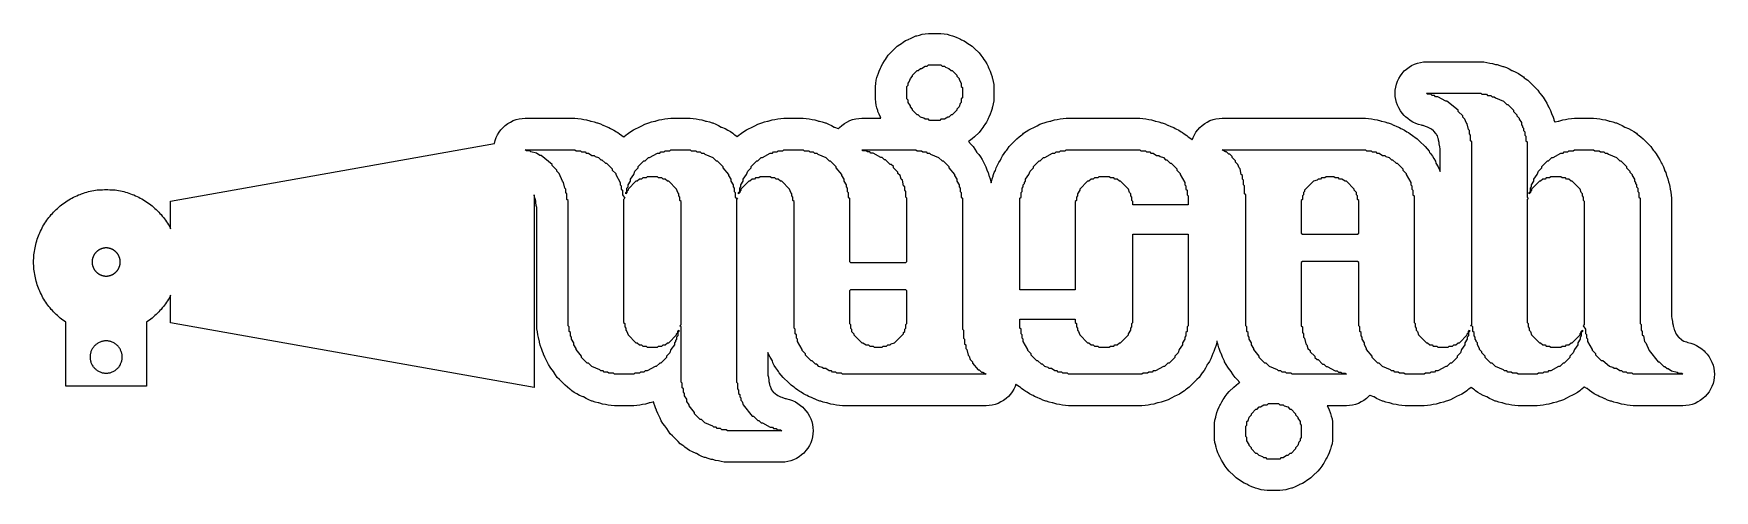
# Model space of a CAD drawing. Header units: millimetres. Extents: x -4 to 100, y -14 to 14.
import ezdxf

# ---------------------------------------------------------------- set-up
doc = ezdxf.new("R2010")
doc.units = ezdxf.units.MM
doc.layers.add('BLADE', color=7, linetype='Continuous')
doc.layers.add('NAME', color=1, linetype='Continuous')

msp = doc.modelspace()

# ---------------------------------------------------------------- linework, layer by layer
at = {"layer": 'BLADE'}
for points in [[(-2.5, -3.74), (-2.59, -3.68), (-2.68, -3.61), (-2.77, -3.55), (-2.85, -3.48), (-2.94, -3.41), (-3.02, -3.33), (-3.1, -3.26), (-3.18, -3.18), (-3.26, -3.1), (-3.33, -3.02), (-3.41, -2.94), (-3.48, -2.85), (-3.55, -2.77), (-3.61, -2.68), (-3.68, -2.59), (-3.74, -2.5), (-3.8, -2.41), (-3.86, -2.31), (-3.92, -2.22), (-3.97, -2.12), (-4.02, -2.02), (-4.07, -1.92), (-4.11, -1.82), (-4.16, -1.72), (-4.2, -1.62), (-4.24, -1.52), (-4.27, -1.41), (-4.31, -1.31), (-4.34, -1.2), (-4.37, -1.09), (-4.39, -0.99), (-4.41, -0.88), (-4.43, -0.77), (-4.45, -0.66), (-4.47, -0.55), (-4.48, -0.44), (-4.49, -0.33), (-4.49, -0.22), (-4.5, -0.11), (-4.5, 0), (-4.5, 0.11), (-4.49, 0.22), (-4.49, 0.33), (-4.48, 0.44), (-4.47, 0.55), (-4.45, 0.66), (-4.43, 0.77), (-4.41, 0.88), (-4.39, 0.99), (-4.37, 1.09), (-4.34, 1.2), (-4.31, 1.31), (-4.27, 1.41), (-4.24, 1.52), (-4.2, 1.62), (-4.16, 1.72), (-4.11, 1.82), (-4.07, 1.92), (-4.02, 2.02), (-3.97, 2.12), (-3.92, 2.22), (-3.86, 2.31), (-3.8, 2.41), (-3.74, 2.5), (-3.68, 2.59), (-3.61, 2.68), (-3.55, 2.77), (-3.48, 2.85), (-3.41, 2.94), (-3.33, 3.02), (-3.26, 3.1), (-3.18, 3.18), (-3.1, 3.26), (-3.02, 3.33), (-2.94, 3.41), (-2.85, 3.48), (-2.77, 3.55), (-2.68, 3.61), (-2.59, 3.68), (-2.5, 3.74), (-2.41, 3.8), (-2.31, 3.86), (-2.22, 3.92), (-2.12, 3.97), (-2.02, 4.02), (-1.92, 4.07), (-1.82, 4.11), (-1.72, 4.16), (-1.62, 4.2), (-1.52, 4.24), (-1.41, 4.27), (-1.31, 4.31), (-1.2, 4.34), (-1.09, 4.37), (-0.99, 4.39), (-0.88, 4.41), (-0.77, 4.43), (-0.66, 4.45), (-0.55, 4.47), (-0.44, 4.48), (-0.33, 4.49), (-0.22, 4.49), (-0.11, 4.5), (0, 4.5), (0.11, 4.5), (0.22, 4.49), (0.33, 4.49), (0.44, 4.48), (0.55, 4.47), (0.66, 4.45), (0.77, 4.43), (0.88, 4.41), (0.99, 4.39), (1.09, 4.37), (1.2, 4.34), (1.31, 4.31), (1.41, 4.27), (1.52, 4.24), (1.62, 4.2), (1.72, 4.16), (1.82, 4.11), (1.92, 4.07), (2.02, 4.02), (2.12, 3.97), (2.22, 3.92), (2.31, 3.86), (2.41, 3.8), (2.5, 3.74), (2.59, 3.68), (2.68, 3.61), (2.77, 3.55), (2.85, 3.48), (2.94, 3.41), (3.02, 3.33), (3.1, 3.26), (3.18, 3.18), (3.26, 3.1), (3.33, 3.02), (3.41, 2.94), (3.48, 2.85), (3.55, 2.77), (3.61, 2.68), (3.68, 2.59), (3.74, 2.5), (3.8, 2.41), (3.86, 2.31), (3.92, 2.22), (3.97, 2.12), (4, 2.06), (4, 3.78), (24.09, 7.36), (24.13, 7.54), (24.2, 7.72), (24.28, 7.89), (24.38, 8.06), (24.49, 8.21), (24.62, 8.35), (24.76, 8.48), (24.92, 8.59), (25.08, 8.69), (25.25, 8.78), (25.43, 8.84), (25.62, 8.89), (25.81, 8.91), (26, 8.92), (29.08, 8.92), (29.27, 8.91), (29.46, 8.89), (29.64, 8.84), (29.81, 8.82), (30, 8.77), (30.05, 8.75), (30.09, 8.75), (30.28, 8.7), (30.44, 8.64), (30.49, 8.63), (30.67, 8.57), (30.82, 8.49), (30.84, 8.49), (31.02, 8.42), (31.19, 8.34), (31.28, 8.29), (31.34, 8.27), (31.5, 8.19), (31.66, 8.09), (31.74, 8.03), (31.85, 7.96), (32, 7.85), (32.07, 7.79), (32.11, 7.77), (32.12, 7.78), (32.27, 7.89), (32.33, 7.93), (32.4, 7.99), (32.55, 8.1), (32.72, 8.2), (32.89, 8.28), (32.99, 8.32), (33.23, 8.46), (33.41, 8.55), (33.6, 8.62), (33.67, 8.64), (33.84, 8.7), (34.03, 8.75), (34.08, 8.75), (34.12, 8.77), (34.31, 8.82), (34.48, 8.84), (34.66, 8.89), (34.85, 8.91), (35.04, 8.92), (36.23, 8.92), (36.42, 8.91), (36.61, 8.89), (36.79, 8.84), (36.96, 8.82), (37.15, 8.77), (37.19, 8.75), (37.24, 8.75), (37.43, 8.7), (37.59, 8.64), (37.64, 8.63), (37.82, 8.56), (37.99, 8.48), (38.16, 8.38), (38.17, 8.37), (38.4, 8.28), (38.57, 8.19), (38.73, 8.1), (38.87, 7.99), (38.94, 7.93), (39, 7.89), (39.14, 7.79), (39.28, 7.89), (39.34, 7.93), (39.41, 7.99), (39.56, 8.1), (39.72, 8.2), (39.9, 8.28), (40, 8.32), (40.24, 8.46), (40.42, 8.55), (40.61, 8.62), (40.68, 8.64), (40.85, 8.7), (41.03, 8.75), (41.08, 8.75), (41.13, 8.77), (41.31, 8.82), (41.49, 8.84), (41.66, 8.89), (41.85, 8.91), (42.05, 8.92), (43.24, 8.92), (43.43, 8.91), (43.62, 8.89), (43.79, 8.84), (43.97, 8.82), (44.15, 8.77), (44.2, 8.75), (44.25, 8.75), (44.43, 8.7), (44.6, 8.64), (44.64, 8.63), (44.82, 8.56), (45, 8.48), (45.16, 8.38), (45.18, 8.37), (45.41, 8.28), (45.42, 8.27), (45.5, 8.35), (45.64, 8.48), (45.8, 8.59), (45.96, 8.69), (46.13, 8.78), (46.31, 8.84), (46.5, 8.89), (46.69, 8.91), (46.88, 8.92), (48.07, 8.92), (48.03, 9), (47.95, 9.17), (47.88, 9.35), (47.87, 9.4), (47.82, 9.56), (47.77, 9.74), (47.74, 9.93), (47.73, 10.12), (47.73, 10.9), (47.74, 11.09), (47.77, 11.28), (47.82, 11.46), (47.87, 11.62), (47.89, 11.67), (47.95, 11.85), (48.03, 12.03), (48.08, 12.11), (48.11, 12.17), (48.19, 12.33), (48.28, 12.49), (48.34, 12.57), (48.41, 12.68), (48.52, 12.83), (48.65, 12.98), (48.93, 13.26), (49.08, 13.39), (49.23, 13.5), (49.34, 13.57), (49.44, 13.64), (49.6, 13.74), (49.78, 13.82), (49.8, 13.83), (49.89, 13.88), (50.06, 13.96), (50.24, 14.03), (50.29, 14.04), (50.45, 14.09), (50.63, 14.14), (50.82, 14.17), (51.01, 14.18), (51.79, 14.18), (51.98, 14.17), (52.17, 14.14), (52.35, 14.09), (52.51, 14.04), (52.56, 14.02), (52.74, 13.96), (52.92, 13.88), (53, 13.83), (53.06, 13.8), (53.22, 13.72), (53.38, 13.63), (53.46, 13.57), (53.57, 13.5), (53.72, 13.39), (53.87, 13.26), (54.15, 12.98), (54.27, 12.83), (54.39, 12.68), (54.46, 12.57), (54.53, 12.47), (54.63, 12.31), (54.71, 12.13), (54.72, 12.11), (54.77, 12.02), (54.85, 11.85), (54.91, 11.67), (54.96, 11.49), (54.97, 11.44), (54.98, 11.39), (55.03, 11.21), (55.06, 11.02), (55.07, 10.83), (55.07, 10.19), (55.06, 10), (55.03, 9.81), (54.98, 9.63), (54.97, 9.58), (54.96, 9.53), (54.91, 9.35), (54.85, 9.17), (54.77, 8.99), (54.72, 8.91), (54.69, 8.85), (54.61, 8.69), (54.52, 8.53), (54.45, 8.45), (54.39, 8.34), (54.27, 8.19), (54.15, 8.04), (53.87, 7.76), (53.72, 7.64), (53.57, 7.52), (53.49, 7.47), (53.66, 7.3), (53.78, 7.16), (53.9, 7.01), (54, 6.84), (54, 6.82), (54.13, 6.68), (54.24, 6.53), (54.34, 6.36), (54.43, 6.19), (54.44, 6.15), (54.49, 6.07), (54.57, 5.9), (54.63, 5.72), (54.64, 5.7), (54.71, 5.55), (54.77, 5.37), (54.79, 5.32), (54.84, 5.16), (54.89, 4.97), (54.9, 4.92), (54.9, 4.91), (54.91, 4.92), (54.92, 4.97), (54.96, 5.16), (55.02, 5.32), (55.03, 5.37), (55.1, 5.55), (55.17, 5.69), (55.22, 5.85), (55.29, 6.02), (55.38, 6.17), (55.48, 6.32), (55.51, 6.36), (55.53, 6.43), (55.61, 6.59), (55.71, 6.74), (55.82, 6.89), (55.87, 6.95), (55.91, 7.01), (56.02, 7.16), (56.15, 7.3), (56.5, 7.65), (56.64, 7.78), (56.8, 7.89), (56.86, 7.93), (56.92, 7.99), (57.08, 8.1), (57.24, 8.2), (57.41, 8.28), (57.52, 8.32), (57.75, 8.46), (57.93, 8.55), (58.12, 8.62), (58.19, 8.64), (58.37, 8.7), (58.55, 8.75), (58.6, 8.75), (58.65, 8.77), (58.83, 8.82), (59, 8.84), (59.18, 8.89), (59.37, 8.91), (59.56, 8.92), (64.12, 8.92), (64.31, 8.91), (64.5, 8.89), (64.68, 8.84), (64.85, 8.82), (65.03, 8.77), (65.08, 8.75), (65.13, 8.75), (65.31, 8.7), (65.48, 8.64), (65.52, 8.63), (65.7, 8.57), (65.85, 8.49), (65.87, 8.49), (66.06, 8.42), (66.23, 8.34), (66.32, 8.29), (66.37, 8.27), (66.54, 8.19), (66.69, 8.09), (66.77, 8.03), (66.88, 7.96), (67.04, 7.85), (67.1, 7.79), (67.16, 7.75), (67.32, 7.64), (67.38, 7.58), (67.43, 7.72), (67.51, 7.89), (67.61, 8.06), (67.72, 8.21), (67.85, 8.35), (67.99, 8.48), (68.15, 8.59), (68.31, 8.69), (68.48, 8.78), (68.67, 8.84), (68.85, 8.89), (69.04, 8.91), (69.23, 8.92), (78.13, 8.92), (78.32, 8.91), (78.51, 8.89), (78.69, 8.84), (78.86, 8.82), (79.05, 8.77), (79.09, 8.75), (79.14, 8.75), (79.33, 8.7), (79.49, 8.64), (79.54, 8.63), (79.72, 8.57), (79.87, 8.49), (79.89, 8.49), (80.07, 8.42), (80.24, 8.34), (80.33, 8.29), (80.39, 8.27), (80.55, 8.19), (80.7, 8.09), (80.79, 8.03), (80.9, 7.96), (81.05, 7.85), (81.12, 7.79), (81.18, 7.75), (81.33, 7.64), (81.47, 7.51), (81.82, 7.16), (81.95, 7.02), (82.07, 6.87), (82.1, 6.8), (82.16, 6.74), (82.28, 6.58), (82.37, 6.42), (82.46, 6.25), (82.49, 6.14), (82.63, 5.91), (82.72, 5.73), (82.77, 5.61), (82.77, 7.02), (82.73, 7.15), (82.7, 7.34), (82.7, 7.42), (82.66, 7.57), (82.66, 7.62), (82.64, 7.66), (82.6, 7.83), (82.6, 7.83), (82.53, 7.92), (82.51, 7.96), (82.5, 7.97), (82.37, 8.12), (82.34, 8.15), (82.22, 8.25), (82.14, 8.29), (81.98, 8.38), (81.91, 8.4), (81.75, 8.46), (81.7, 8.47), (81.65, 8.48), (81.6, 8.49), (81.42, 8.54), (81.24, 8.6), (81.06, 8.68), (80.9, 8.78), (80.75, 8.9), (80.6, 9.02), (80.53, 9.09), (80.41, 9.24), (80.29, 9.39), (80.19, 9.56), (80.11, 9.73), (80.05, 9.91), (80, 10.09), (79.97, 10.28), (79.96, 10.48), (79.97, 10.67), (80, 10.86), (80.05, 11.04), (80.11, 11.22), (80.19, 11.4), (80.29, 11.56), (80.41, 11.71), (80.53, 11.86), (80.68, 11.98), (80.83, 12.1), (80.99, 12.2), (81.17, 12.28), (81.35, 12.34), (81.53, 12.39), (81.72, 12.42), (81.91, 12.43), (85.28, 12.43), (85.47, 12.42), (85.66, 12.39), (85.84, 12.35), (86.01, 12.32), (86.19, 12.27), (86.24, 12.26), (86.29, 12.25), (86.47, 12.2), (86.64, 12.14), (86.69, 12.13), (86.87, 12.07), (87.04, 11.99), (87.2, 11.89), (87.22, 11.88), (87.45, 11.78), (87.61, 11.7), (87.77, 11.6), (87.92, 11.49), (87.98, 11.43), (88.04, 11.4), (88.2, 11.28), (88.34, 11.15), (88.69, 10.8), (88.82, 10.66), (88.93, 10.51), (88.97, 10.45), (89.03, 10.38), (89.14, 10.23), (89.21, 10.12), (89.28, 10.02), (89.38, 9.85), (89.46, 9.68), (89.47, 9.66), (89.52, 9.57), (89.6, 9.4), (89.67, 9.22), (89.67, 9.2), (89.74, 9.05), (89.81, 8.87), (89.82, 8.82), (89.87, 8.69), (89.9, 8.7), (90.08, 8.75), (90.13, 8.75), (90.18, 8.77), (90.36, 8.82), (90.54, 8.84), (90.71, 8.89), (90.9, 8.91), (91.09, 8.92), (92.28, 8.92), (92.48, 8.91), (92.67, 8.89), (92.84, 8.84), (93.02, 8.82), (93.2, 8.77), (93.25, 8.75), (93.3, 8.75), (93.48, 8.7), (93.64, 8.64), (93.69, 8.63), (93.87, 8.56), (94.05, 8.48), (94.21, 8.38), (94.22, 8.37), (94.45, 8.28), (94.62, 8.19), (94.78, 8.1), (94.93, 7.99), (94.99, 7.93), (95.05, 7.89), (95.2, 7.78), (95.35, 7.65), (95.7, 7.3), (95.83, 7.16), (95.94, 7.01), (95.98, 6.95), (96.04, 6.88), (96.15, 6.72), (96.22, 6.61), (96.29, 6.51), (96.39, 6.35), (96.47, 6.18), (96.48, 6.15), (96.53, 6.07), (96.61, 5.9), (96.68, 5.72), (96.68, 5.69), (96.75, 5.55), (96.81, 5.37), (96.83, 5.32), (96.89, 5.16), (96.93, 4.97), (96.94, 4.92), (96.96, 4.88), (97, 4.69), (97.03, 4.52), (97.07, 4.34), (97.1, 4.15), (97.11, 3.96), (97.11, -3.38), (97.14, -3.51), (97.17, -3.7), (97.17, -3.78), (97.21, -3.93), (97.22, -3.98), (97.23, -4.02), (97.28, -4.19), (97.3, -4.24), (97.41, -4.49), (97.55, -4.66), (97.59, -4.69), (97.73, -4.82), (97.74, -4.83), (97.78, -4.86), (97.87, -4.92), (98.04, -4.96), (98.08, -4.98), (98.13, -4.99), (98.32, -5.03), (98.5, -5.1), (98.67, -5.18), (98.83, -5.28), (98.99, -5.39), (99.13, -5.52), (99.2, -5.59), (99.33, -5.73), (99.44, -5.89), (99.54, -6.05), (99.62, -6.22), (99.69, -6.41), (99.73, -6.59), (99.76, -6.78), (99.77, -6.97), (99.76, -7.16), (99.73, -7.35), (99.69, -7.54), (99.62, -7.72), (99.54, -7.89), (99.44, -8.06), (99.33, -8.21), (99.2, -8.35), (99.06, -8.48), (98.9, -8.59), (98.74, -8.69), (98.57, -8.78), (98.39, -8.84), (98.2, -8.89), (98.01, -8.91), (97.82, -8.92), (94.74, -8.92), (94.55, -8.91), (94.36, -8.89), (94.18, -8.84), (94.01, -8.82), (93.82, -8.77), (93.77, -8.75), (93.73, -8.75), (93.54, -8.7), (93.38, -8.64), (93.33, -8.63), (93.15, -8.57), (93, -8.49), (92.98, -8.49), (92.8, -8.42), (92.63, -8.34), (92.54, -8.29), (92.48, -8.27), (92.32, -8.19), (92.16, -8.09), (92.02, -7.98), (91.87, -7.86), (91.85, -7.85), (91.71, -7.77), (91.7, -7.78), (91.55, -7.89), (91.49, -7.93), (91.42, -7.99), (91.27, -8.1), (91.1, -8.2), (90.93, -8.28), (90.83, -8.32), (90.59, -8.46), (90.41, -8.55), (90.22, -8.62), (90.15, -8.64), (89.98, -8.7), (89.79, -8.75), (89.74, -8.75), (89.7, -8.77), (89.51, -8.82), (89.34, -8.84), (89.16, -8.89), (88.97, -8.91), (88.78, -8.92), (87.59, -8.92), (87.4, -8.91), (87.21, -8.89), (87.03, -8.84), (86.86, -8.82), (86.67, -8.77), (86.63, -8.75), (86.58, -8.75), (86.39, -8.7), (86.23, -8.64), (86.18, -8.63), (86, -8.56), (85.83, -8.48), (85.66, -8.38), (85.65, -8.37), (85.42, -8.28), (85.25, -8.19), (85.09, -8.1), (84.95, -7.99), (84.88, -7.93), (84.82, -7.89), (84.68, -7.79), (84.54, -7.89), (84.48, -7.93), (84.41, -7.99), (84.26, -8.1), (84.1, -8.2), (83.92, -8.28), (83.82, -8.32), (83.58, -8.46), (83.4, -8.55), (83.21, -8.62), (83.14, -8.64), (82.97, -8.7), (82.79, -8.75), (82.74, -8.75), (82.69, -8.77), (82.51, -8.82), (82.33, -8.84), (82.16, -8.89), (81.97, -8.91), (81.77, -8.92), (80.58, -8.92), (80.39, -8.91), (80.2, -8.89), (80.03, -8.84), (79.85, -8.82), (79.67, -8.77), (79.62, -8.75), (79.57, -8.75), (79.39, -8.7), (79.22, -8.64), (79.18, -8.63), (79, -8.56), (78.82, -8.48), (78.66, -8.38), (78.64, -8.37), (78.41, -8.28), (78.4, -8.27), (78.32, -8.35), (78.18, -8.48), (78.02, -8.59), (77.86, -8.69), (77.69, -8.78), (77.51, -8.84), (77.32, -8.89), (77.13, -8.91), (76.94, -8.92), (75.75, -8.92), (75.79, -9), (75.87, -9.17), (75.93, -9.35), (75.95, -9.4), (76, -9.56), (76.05, -9.74), (76.08, -9.93), (76.09, -10.12), (76.09, -10.9), (76.08, -11.09), (76.05, -11.28), (76, -11.46), (75.95, -11.62), (75.93, -11.67), (75.87, -11.85), (75.79, -12.03), (75.74, -12.11), (75.71, -12.17), (75.63, -12.33), (75.54, -12.49), (75.48, -12.57), (75.41, -12.68), (75.3, -12.83), (75.17, -12.98), (74.89, -13.26), (74.74, -13.39), (74.59, -13.5), (74.48, -13.57), (74.38, -13.64), (74.22, -13.74), (74.04, -13.82), (74.02, -13.83), (73.93, -13.88), (73.76, -13.96), (73.58, -14.03), (73.53, -14.04), (73.37, -14.09), (73.19, -14.14), (73, -14.17), (72.81, -14.18), (72.03, -14.18), (71.84, -14.17), (71.65, -14.14), (71.47, -14.09), (71.31, -14.04), (71.26, -14.02), (71.08, -13.96), (70.9, -13.88), (70.82, -13.83), (70.76, -13.8), (70.6, -13.72), (70.44, -13.63), (70.36, -13.57), (70.25, -13.5), (70.1, -13.39), (69.95, -13.26), (69.67, -12.98), (69.54, -12.83), (69.43, -12.68), (69.36, -12.57), (69.29, -12.47), (69.19, -12.31), (69.11, -12.13), (69.1, -12.11), (69.05, -12.02), (68.97, -11.85), (68.91, -11.67), (68.86, -11.49), (68.85, -11.44), (68.84, -11.39), (68.79, -11.21), (68.76, -11.02), (68.75, -10.83), (68.75, -10.19), (68.76, -10), (68.79, -9.81), (68.84, -9.63), (68.85, -9.58), (68.86, -9.53), (68.91, -9.35), (68.97, -9.17), (69.05, -8.99), (69.1, -8.91), (69.13, -8.85), (69.21, -8.69), (69.3, -8.53), (69.36, -8.45), (69.43, -8.34), (69.54, -8.19), (69.67, -8.04), (69.95, -7.76), (70.1, -7.64), (70.25, -7.52), (70.33, -7.47), (70.16, -7.3), (70.04, -7.16), (69.92, -7.01), (69.82, -6.84), (69.82, -6.82), (69.69, -6.68), (69.58, -6.53), (69.48, -6.36), (69.39, -6.19), (69.38, -6.15), (69.33, -6.07), (69.25, -5.9), (69.19, -5.72), (69.18, -5.7), (69.11, -5.55), (69.05, -5.37), (69.03, -5.32), (68.98, -5.16), (68.93, -4.97), (68.92, -4.92), (68.92, -4.91), (68.91, -4.92), (68.9, -4.97), (68.86, -5.16), (68.8, -5.32), (68.79, -5.37), (68.72, -5.55), (68.65, -5.69), (68.6, -5.85), (68.53, -6.02), (68.44, -6.17), (68.34, -6.32), (68.31, -6.36), (68.29, -6.43), (68.21, -6.59), (68.11, -6.74), (68, -6.89), (67.95, -6.95), (67.91, -7.01), (67.8, -7.16), (67.67, -7.3), (67.32, -7.65), (67.18, -7.78), (67.02, -7.89), (66.96, -7.93), (66.9, -7.99), (66.74, -8.1), (66.58, -8.2), (66.41, -8.28), (66.3, -8.32), (66.07, -8.46), (65.89, -8.55), (65.7, -8.62), (65.63, -8.64), (65.45, -8.7), (65.27, -8.75), (65.22, -8.75), (65.17, -8.77), (64.99, -8.82), (64.82, -8.84), (64.64, -8.89), (64.45, -8.91), (64.26, -8.92), (59.7, -8.92), (59.51, -8.91), (59.32, -8.89), (59.14, -8.84), (58.97, -8.82), (58.79, -8.77), (58.74, -8.75), (58.69, -8.75), (58.51, -8.7), (58.34, -8.64), (58.3, -8.63), (58.12, -8.57), (57.97, -8.49), (57.95, -8.49), (57.76, -8.42), (57.59, -8.34), (57.5, -8.29), (57.45, -8.27), (57.28, -8.19), (57.13, -8.09), (57.05, -8.03), (56.94, -7.96), (56.78, -7.85), (56.72, -7.79), (56.66, -7.75), (56.5, -7.64), (56.44, -7.58), (56.39, -7.72), (56.31, -7.89), (56.21, -8.06), (56.1, -8.21), (55.97, -8.35), (55.83, -8.48), (55.67, -8.59), (55.51, -8.69), (55.34, -8.78), (55.15, -8.84), (54.97, -8.89), (54.78, -8.91), (54.59, -8.92), (45.69, -8.92), (45.5, -8.91), (45.31, -8.89), (45.13, -8.84), (44.96, -8.82), (44.77, -8.77), (44.73, -8.75), (44.68, -8.75), (44.49, -8.7), (44.33, -8.64), (44.28, -8.63), (44.1, -8.57), (43.95, -8.49), (43.93, -8.49), (43.75, -8.42), (43.58, -8.34), (43.49, -8.29), (43.43, -8.27), (43.27, -8.19), (43.12, -8.09), (43.03, -8.03), (42.92, -7.96), (42.77, -7.85), (42.7, -7.79), (42.64, -7.75), (42.49, -7.64), (42.35, -7.51), (42, -7.16), (41.87, -7.02), (41.75, -6.87), (41.72, -6.8), (41.66, -6.74), (41.54, -6.58), (41.45, -6.42), (41.36, -6.25), (41.33, -6.14), (41.19, -5.91), (41.1, -5.73), (41.05, -5.61), (41.05, -7.02), (41.09, -7.15), (41.12, -7.34), (41.12, -7.42), (41.16, -7.57), (41.16, -7.62), (41.18, -7.67), (41.19, -7.71), (41.25, -7.88), (41.26, -7.91), (41.35, -8.03), (41.39, -8.06), (41.53, -8.18), (41.55, -8.2), (41.59, -8.22), (41.68, -8.29), (41.68, -8.29), (41.84, -8.38), (41.91, -8.4), (42.07, -8.46), (42.12, -8.47), (42.17, -8.48), (42.22, -8.49), (42.4, -8.54), (42.58, -8.6), (42.76, -8.68), (42.92, -8.78), (43.07, -8.9), (43.22, -9.02), (43.29, -9.09), (43.41, -9.24), (43.53, -9.39), (43.63, -9.56), (43.71, -9.73), (43.77, -9.91), (43.82, -10.09), (43.85, -10.28), (43.86, -10.48), (43.85, -10.67), (43.82, -10.86), (43.77, -11.04), (43.71, -11.22), (43.63, -11.4), (43.53, -11.56), (43.41, -11.71), (43.29, -11.86), (43.14, -11.98), (42.99, -12.1), (42.83, -12.2), (42.65, -12.28), (42.47, -12.34), (42.29, -12.39), (42.1, -12.42), (41.91, -12.43), (38.54, -12.43), (38.35, -12.42), (38.16, -12.39), (37.98, -12.35), (37.81, -12.32), (37.63, -12.27), (37.58, -12.26), (37.53, -12.25), (37.34, -12.2), (37.18, -12.14), (37.13, -12.13), (36.95, -12.07), (36.78, -11.99), (36.62, -11.89), (36.6, -11.88), (36.37, -11.78), (36.2, -11.7), (36.05, -11.6), (35.9, -11.49), (35.84, -11.43), (35.78, -11.4), (35.62, -11.28), (35.48, -11.15), (35.13, -10.8), (35, -10.66), (34.89, -10.51), (34.79, -10.34), (34.78, -10.33), (34.66, -10.18), (34.54, -10.03), (34.44, -9.86), (34.36, -9.69), (34.35, -9.66), (34.3, -9.57), (34.22, -9.4), (34.15, -9.22), (34.15, -9.2), (34.08, -9.05), (34.01, -8.87), (34, -8.82), (33.95, -8.69), (33.92, -8.7), (33.74, -8.75), (33.69, -8.75), (33.64, -8.77), (33.46, -8.82), (33.28, -8.84), (33.11, -8.89), (32.92, -8.91), (32.73, -8.92), (31.54, -8.92), (31.34, -8.91), (31.15, -8.89), (30.98, -8.84), (30.8, -8.82), (30.62, -8.77), (30.57, -8.75), (30.52, -8.75), (30.34, -8.7), (30.18, -8.64), (30.13, -8.63), (29.95, -8.56), (29.77, -8.48), (29.61, -8.38), (29.6, -8.37), (29.37, -8.28), (29.2, -8.19), (29.04, -8.1), (28.89, -7.99), (28.83, -7.93), (28.77, -7.89), (28.62, -7.78), (28.47, -7.65), (28.12, -7.3), (27.99, -7.16), (27.88, -7.01), (27.78, -6.84), (27.77, -6.82), (27.65, -6.68), (27.54, -6.53), (27.44, -6.36), (27.35, -6.19), (27.34, -6.15), (27.29, -6.07), (27.21, -5.9), (27.14, -5.72), (27.14, -5.7), (27.07, -5.55), (27, -5.37), (26.99, -5.32), (26.93, -5.16), (26.89, -4.97), (26.88, -4.92), (26.86, -4.88), (26.82, -4.69), (26.79, -4.52), (26.75, -4.34), (26.72, -4.15), (26.71, -3.96), (26.71, 3.38), (26.68, 3.51), (26.65, 3.7), (26.65, 3.78), (26.61, 3.93), (26.6, 3.98), (26.58, 4.02), (26.55, 4.17), (26.55, -7.8), (4, -3.78), (4, -2.06), (3.97, -2.12), (3.92, -2.22), (3.86, -2.31), (3.8, -2.41), (3.74, -2.5), (3.68, -2.59), (3.61, -2.68), (3.55, -2.77), (3.48, -2.85), (3.41, -2.94), (3.33, -3.02), (3.26, -3.1), (3.18, -3.18), (3.1, -3.26), (3.02, -3.33), (2.94, -3.41), (2.85, -3.48), (2.77, -3.55), (2.68, -3.61), (2.59, -3.68), (2.5, -3.74), (2.5, -3.74), (2.5, -7.7), (-2.5, -7.7), (-2.5, -3.74), (-2.5, -3.74)], [(0.87, 0.04), (0.87, 0.06), (0.87, 0.09), (0.86, 0.11), (0.86, 0.13), (0.86, 0.15), (0.85, 0.17), (0.85, 0.19), (0.84, 0.21), (0.84, 0.23), (0.83, 0.25), (0.83, 0.27), (0.82, 0.29), (0.81, 0.31), (0.8, 0.33), (0.8, 0.35), (0.79, 0.37), (0.78, 0.39), (0.77, 0.41), (0.76, 0.43), (0.75, 0.45), (0.74, 0.47), (0.72, 0.48), (0.71, 0.5), (0.7, 0.52), (0.69, 0.54), (0.67, 0.55), (0.66, 0.57), (0.64, 0.58), (0.63, 0.6), (0.62, 0.62), (0.6, 0.63), (0.58, 0.64), (0.57, 0.66), (0.55, 0.67), (0.54, 0.69), (0.52, 0.7), (0.5, 0.71), (0.48, 0.72), (0.47, 0.74), (0.45, 0.75), (0.43, 0.76), (0.41, 0.77), (0.39, 0.78), (0.37, 0.79), (0.35, 0.8), (0.33, 0.8), (0.31, 0.81), (0.29, 0.82), (0.27, 0.83), (0.25, 0.83), (0.23, 0.84), (0.21, 0.84), (0.19, 0.85), (0.17, 0.85), (0.15, 0.86), (0.13, 0.86), (0.11, 0.86), (0.09, 0.87), (0.06, 0.87), (0.04, 0.87), (0.02, 0.87), (0, 0.87), (-0.02, 0.87), (-0.04, 0.87), (-0.06, 0.87), (-0.09, 0.87), (-0.11, 0.86), (-0.13, 0.86), (-0.15, 0.86), (-0.17, 0.85), (-0.19, 0.85), (-0.21, 0.84), (-0.23, 0.84), (-0.25, 0.83), (-0.27, 0.83), (-0.29, 0.82), (-0.31, 0.81), (-0.33, 0.8), (-0.35, 0.8), (-0.37, 0.79), (-0.39, 0.78), (-0.41, 0.77), (-0.43, 0.76), (-0.45, 0.75), (-0.47, 0.74), (-0.48, 0.72), (-0.5, 0.71), (-0.52, 0.7), (-0.54, 0.69), (-0.55, 0.67), (-0.57, 0.66), (-0.58, 0.64), (-0.6, 0.63), (-0.62, 0.62), (-0.63, 0.6), (-0.64, 0.58), (-0.66, 0.57), (-0.67, 0.55), (-0.69, 0.54), (-0.7, 0.52), (-0.71, 0.5), (-0.72, 0.48), (-0.74, 0.47), (-0.75, 0.45), (-0.76, 0.43), (-0.77, 0.41), (-0.78, 0.39), (-0.79, 0.37), (-0.8, 0.35), (-0.8, 0.33), (-0.81, 0.31), (-0.82, 0.29), (-0.83, 0.27), (-0.83, 0.25), (-0.84, 0.23), (-0.84, 0.21), (-0.85, 0.19), (-0.85, 0.17), (-0.86, 0.15), (-0.86, 0.13), (-0.86, 0.11), (-0.87, 0.09), (-0.87, 0.06), (-0.87, 0.04), (-0.87, 0.02), (-0.87, 0), (-0.87, -0.02), (-0.87, -0.04), (-0.87, -0.06), (-0.87, -0.09), (-0.86, -0.11), (-0.86, -0.13), (-0.86, -0.15), (-0.85, -0.17), (-0.85, -0.19), (-0.84, -0.21), (-0.84, -0.23), (-0.83, -0.25), (-0.83, -0.27), (-0.82, -0.29), (-0.81, -0.31), (-0.8, -0.33), (-0.8, -0.35), (-0.79, -0.37), (-0.78, -0.39), (-0.77, -0.41), (-0.76, -0.43), (-0.75, -0.45), (-0.74, -0.47), (-0.72, -0.48), (-0.71, -0.5), (-0.7, -0.52), (-0.69, -0.54), (-0.67, -0.55), (-0.66, -0.57), (-0.64, -0.58), (-0.63, -0.6), (-0.62, -0.62), (-0.6, -0.63), (-0.58, -0.64), (-0.57, -0.66), (-0.55, -0.67), (-0.54, -0.69), (-0.52, -0.7), (-0.5, -0.71), (-0.48, -0.72), (-0.47, -0.74), (-0.45, -0.75), (-0.43, -0.76), (-0.41, -0.77), (-0.39, -0.78), (-0.37, -0.79), (-0.35, -0.8), (-0.33, -0.8), (-0.31, -0.81), (-0.29, -0.82), (-0.27, -0.83), (-0.25, -0.83), (-0.23, -0.84), (-0.21, -0.84), (-0.19, -0.85), (-0.17, -0.85), (-0.15, -0.86), (-0.13, -0.86), (-0.11, -0.86), (-0.09, -0.87), (-0.06, -0.87), (-0.04, -0.87), (-0.02, -0.87), (0, -0.87), (0.02, -0.87), (0.04, -0.87), (0.06, -0.87), (0.09, -0.87), (0.11, -0.86), (0.13, -0.86), (0.15, -0.86), (0.17, -0.85), (0.19, -0.85), (0.21, -0.84), (0.23, -0.84), (0.25, -0.83), (0.27, -0.83), (0.29, -0.82), (0.31, -0.81), (0.33, -0.8), (0.35, -0.8), (0.37, -0.79), (0.39, -0.78), (0.41, -0.77), (0.43, -0.76), (0.45, -0.75), (0.47, -0.74), (0.48, -0.72), (0.5, -0.71), (0.52, -0.7), (0.54, -0.69), (0.55, -0.67), (0.57, -0.66), (0.58, -0.64), (0.6, -0.63), (0.62, -0.62), (0.63, -0.6), (0.64, -0.58), (0.66, -0.57), (0.67, -0.55), (0.69, -0.54), (0.7, -0.52), (0.71, -0.5), (0.72, -0.48), (0.74, -0.47), (0.75, -0.45), (0.76, -0.43), (0.77, -0.41), (0.78, -0.39), (0.79, -0.37), (0.8, -0.35), (0.8, -0.33), (0.81, -0.31), (0.82, -0.29), (0.83, -0.27), (0.83, -0.25), (0.84, -0.23), (0.84, -0.21), (0.85, -0.19), (0.85, -0.17), (0.86, -0.15), (0.86, -0.13), (0.86, -0.11), (0.87, -0.09), (0.87, -0.06), (0.87, -0.04), (0.87, -0.02), (0.87, 0), (0.87, 0.02), (0.87, 0.04)], [(1, -5.85), (1, -5.8), (0.99, -5.75), (0.98, -5.7), (0.97, -5.66), (0.96, -5.61), (0.94, -5.56), (0.92, -5.52), (0.9, -5.47), (0.88, -5.43), (0.86, -5.39), (0.83, -5.34), (0.8, -5.3), (0.77, -5.27), (0.74, -5.23), (0.71, -5.19), (0.67, -5.16), (0.63, -5.13), (0.6, -5.1), (0.56, -5.07), (0.51, -5.04), (0.47, -5.02), (0.43, -5), (0.38, -4.98), (0.34, -4.96), (0.29, -4.94), (0.24, -4.93), (0.2, -4.92), (0.15, -4.91), (0.1, -4.9), (0.05, -4.9), (0, -4.9), (-0.05, -4.9), (-0.1, -4.9), (-0.15, -4.91), (-0.2, -4.92), (-0.24, -4.93), (-0.29, -4.94), (-0.34, -4.96), (-0.38, -4.98), (-0.43, -5), (-0.47, -5.02), (-0.51, -5.04), (-0.56, -5.07), (-0.6, -5.1), (-0.63, -5.13), (-0.67, -5.16), (-0.71, -5.19), (-0.74, -5.23), (-0.77, -5.27), (-0.8, -5.3), (-0.83, -5.34), (-0.86, -5.39), (-0.88, -5.43), (-0.9, -5.47), (-0.92, -5.52), (-0.94, -5.56), (-0.96, -5.61), (-0.97, -5.66), (-0.98, -5.7), (-0.99, -5.75), (-1, -5.8), (-1, -5.85), (-1, -5.9), (-1, -5.95), (-1, -6), (-0.99, -6.05), (-0.98, -6.1), (-0.97, -6.14), (-0.96, -6.19), (-0.94, -6.24), (-0.92, -6.28), (-0.9, -6.33), (-0.88, -6.37), (-0.86, -6.41), (-0.83, -6.46), (-0.8, -6.5), (-0.77, -6.53), (-0.74, -6.57), (-0.71, -6.61), (-0.67, -6.64), (-0.63, -6.67), (-0.6, -6.7), (-0.56, -6.73), (-0.51, -6.76), (-0.47, -6.78), (-0.43, -6.8), (-0.38, -6.82), (-0.34, -6.84), (-0.29, -6.86), (-0.24, -6.87), (-0.2, -6.88), (-0.15, -6.89), (-0.1, -6.9), (-0.05, -6.9), (0, -6.9), (0.05, -6.9), (0.1, -6.9), (0.15, -6.89), (0.2, -6.88), (0.24, -6.87), (0.29, -6.86), (0.34, -6.84), (0.38, -6.82), (0.43, -6.8), (0.47, -6.78), (0.51, -6.76), (0.56, -6.73), (0.6, -6.7), (0.63, -6.67), (0.67, -6.64), (0.71, -6.61), (0.74, -6.57), (0.77, -6.53), (0.8, -6.5), (0.83, -6.46), (0.86, -6.41), (0.88, -6.37), (0.9, -6.33), (0.92, -6.28), (0.94, -6.24), (0.96, -6.19), (0.97, -6.14), (0.98, -6.1), (0.99, -6.05), (1, -6), (1, -5.95), (1, -5.9), (1, -5.85)]]:
    msp.add_lwpolyline(points, close=True, dxfattribs=at)
at = {"layer": 'NAME'}
for points in [[(51.01, 12.23), (51.79, 12.23), (51.86, 12.16), (52, 12.16), (52.07, 12.09), (52.28, 12.02), (52.42, 11.88), (52.49, 11.88), (52.77, 11.6), (52.77, 11.53), (52.91, 11.39), (52.91, 11.32), (53.05, 11.11), (53.05, 10.9), (53.12, 10.83), (53.12, 10.19), (53.05, 10.12), (53.05, 9.91), (52.98, 9.84), (52.91, 9.63), (52.77, 9.49), (52.77, 9.42), (52.49, 9.14), (52.42, 9.14), (52.28, 9), (52.21, 9), (52, 8.86), (51.79, 8.86), (51.72, 8.79), (51.08, 8.79), (51.01, 8.86), (50.8, 8.86), (50.73, 8.93), (50.52, 9), (50.38, 9.14), (50.31, 9.14), (50.03, 9.42), (50.03, 9.49), (49.89, 9.63), (49.89, 9.7), (49.75, 9.91), (49.75, 10.05), (49.68, 10.12), (49.68, 10.9), (49.75, 10.97), (49.75, 11.11), (49.82, 11.18), (49.89, 11.39), (50.03, 11.53), (50.03, 11.6), (50.31, 11.88), (50.38, 11.88), (50.52, 12.02), (50.59, 12.02), (50.8, 12.16), (50.94, 12.16), (51.01, 12.23)], [(81.91, 10.48), (85.28, 10.48), (85.35, 10.41), (85.63, 10.41), (85.7, 10.34), (85.91, 10.34), (85.98, 10.26), (86.12, 10.26), (86.19, 10.19), (86.68, 9.98), (86.89, 9.77), (86.96, 9.77), (87.31, 9.42), (87.31, 9.35), (87.52, 9.14), (87.52, 9.07), (87.66, 8.93), (87.66, 8.86), (87.8, 8.65), (87.8, 8.51), (87.87, 8.44), (87.87, 8.37), (87.94, 8.3), (87.94, 8.16), (88.01, 8.09), (88.01, 7.88), (88.08, 7.81), (88.08, 7.53), (88.15, 7.46), (88.15, 4.03), (88.22, 3.96), (88.15, 3.89), (88.15, -3.75), (88.22, -3.82), (88.22, -4.03), (88.29, -4.1), (88.29, -4.24), (88.36, -4.31), (88.43, -4.52), (88.92, -5.01), (88.99, -5.01), (89.13, -5.15), (89.27, -5.15), (89.34, -5.22), (89.55, -5.22), (89.62, -5.29), (90.25, -5.29), (90.32, -5.22), (90.53, -5.22), (90.6, -5.15), (90.74, -5.15), (90.88, -5.01), (90.95, -5.01), (91.44, -4.52), (91.44, -4.45), (91.51, -4.38), (91.51, -4.59), (91.44, -4.66), (91.44, -4.8), (91.3, -5.01), (91.3, -5.15), (91.09, -5.43), (91.02, -5.64), (90.81, -5.85), (90.81, -5.92), (90.46, -6.27), (90.39, -6.27), (90.18, -6.48), (90.11, -6.48), (89.62, -6.76), (89.48, -6.76), (89.41, -6.83), (89.2, -6.83), (89.13, -6.9), (88.85, -6.9), (88.78, -6.97), (87.59, -6.97), (87.52, -6.9), (87.24, -6.9), (87.17, -6.83), (86.96, -6.83), (86.89, -6.76), (86.75, -6.76), (86.68, -6.69), (86.19, -6.48), (85.98, -6.27), (85.91, -6.27), (85.56, -5.92), (85.56, -5.85), (85.35, -5.64), (85.35, -5.57), (85.21, -5.43), (85.21, -5.36), (85.07, -5.15), (85.07, -5.01), (85, -4.94), (85, -4.87), (84.93, -4.8), (84.93, -4.66), (84.86, -4.59), (84.86, -4.38), (84.79, -4.31), (84.79, -4.03), (84.72, -3.96), (84.65, -3.96), (84.72, -3.89), (84.72, 7.46), (84.65, 7.53), (84.65, 7.88), (84.58, 7.95), (84.58, 8.16), (84.51, 8.23), (84.44, 8.58), (84.37, 8.65), (84.3, 8.86), (84.16, 9), (84.16, 9.07), (83.88, 9.35), (83.88, 9.42), (83.18, 9.98), (83.11, 9.98), (82.62, 10.26), (82.47, 10.26), (82.4, 10.34), (82.26, 10.34), (82.19, 10.41), (81.98, 10.41), (81.91, 10.48)], [(26, 6.97), (29.08, 6.97), (29.15, 6.9), (29.43, 6.9), (29.5, 6.83), (29.71, 6.83), (29.78, 6.76), (29.92, 6.76), (30.13, 6.62), (30.27, 6.62), (30.34, 6.55), (30.55, 6.48), (30.69, 6.34), (30.76, 6.34), (30.97, 6.13), (31.04, 6.13), (31.4, 5.78), (31.4, 5.71), (31.61, 5.5), (31.61, 5.43), (31.89, 4.94), (31.89, 4.8), (31.96, 4.73), (31.96, 4.52), (32.03, 4.45), (32.03, 4.17), (32.17, 3.96), (32.1, 3.89), (32.1, -3.75), (32.17, -3.82), (32.17, -4.03), (32.24, -4.1), (32.24, -4.24), (32.31, -4.31), (32.38, -4.52), (32.87, -5.01), (32.94, -5.01), (33.08, -5.15), (33.22, -5.15), (33.29, -5.22), (33.5, -5.22), (33.57, -5.29), (34.2, -5.29), (34.27, -5.22), (34.48, -5.22), (34.55, -5.15), (34.69, -5.15), (34.83, -5.01), (34.9, -5.01), (35.39, -4.52), (35.39, -4.45), (35.46, -4.38), (35.46, -4.59), (35.39, -4.66), (35.39, -4.8), (35.32, -4.87), (35.32, -4.94), (35.25, -5.01), (35.25, -5.15), (35.04, -5.43), (34.97, -5.64), (34.76, -5.85), (34.76, -5.92), (34.41, -6.27), (34.34, -6.27), (34.13, -6.48), (34.06, -6.48), (33.57, -6.76), (33.43, -6.76), (33.36, -6.83), (33.15, -6.83), (33.08, -6.9), (32.8, -6.9), (32.73, -6.97), (31.54, -6.97), (31.47, -6.9), (31.19, -6.9), (31.11, -6.83), (30.9, -6.83), (30.83, -6.76), (30.69, -6.76), (30.62, -6.69), (30.13, -6.48), (29.92, -6.27), (29.85, -6.27), (29.5, -5.92), (29.5, -5.85), (29.15, -5.43), (29.15, -5.36), (29.01, -5.15), (29.01, -5.01), (28.87, -4.8), (28.87, -4.66), (28.8, -4.59), (28.8, -4.38), (28.73, -4.31), (28.73, -4.03), (28.66, -3.96), (28.66, 3.82), (28.59, 3.89), (28.59, 4.24), (28.52, 4.31), (28.52, 4.52), (28.45, 4.59), (28.38, 4.94), (28.31, 5.01), (28.1, 5.5), (27.96, 5.64), (27.96, 5.71), (27.68, 5.99), (27.68, 6.06), (26.98, 6.62), (26.91, 6.62), (26.7, 6.76), (26.35, 6.83), (26.28, 6.9), (26.07, 6.9), (26, 6.97)], [(32.38, 4.66), (32.38, 4.8), (32.52, 5.01), (32.52, 5.15), (32.73, 5.43), (32.8, 5.64), (33.01, 5.85), (33.01, 5.92), (33.36, 6.27), (33.43, 6.27), (33.64, 6.48), (33.71, 6.48), (34.2, 6.76), (34.34, 6.76), (34.41, 6.83), (34.62, 6.83), (34.69, 6.9), (34.97, 6.9), (35.04, 6.97), (36.23, 6.97), (36.3, 6.9), (36.58, 6.9), (36.65, 6.83), (36.86, 6.83), (36.93, 6.76), (37.07, 6.76), (37.14, 6.69), (37.63, 6.48), (37.84, 6.27), (37.91, 6.27), (38.26, 5.92), (38.26, 5.85), (38.61, 5.43), (38.61, 5.36), (38.75, 5.15), (38.75, 5.01), (38.89, 4.8), (38.89, 4.66), (38.96, 4.59), (38.96, 4.38), (39.03, 4.31), (39.03, 4.03), (39.1, 3.96), (39.17, 3.96), (39.1, 3.89), (39.1, -7.46), (39.17, -7.53), (39.17, -7.88), (39.24, -7.95), (39.24, -8.16), (39.31, -8.23), (39.31, -8.37), (39.38, -8.44), (39.38, -8.58), (39.45, -8.65), (39.52, -8.86), (40.08, -9.56), (40.15, -9.56), (40.43, -9.84), (40.5, -9.84), (40.64, -9.98), (40.71, -9.98), (41.2, -10.26), (41.34, -10.26), (41.41, -10.34), (41.56, -10.34), (41.63, -10.41), (41.84, -10.41), (41.91, -10.48), (38.54, -10.48), (38.47, -10.41), (38.19, -10.41), (38.12, -10.34), (37.91, -10.34), (37.84, -10.26), (37.7, -10.26), (37.63, -10.19), (37.14, -9.98), (36.93, -9.77), (36.86, -9.77), (36.51, -9.42), (36.51, -9.35), (36.16, -8.93), (36.16, -8.86), (36.02, -8.65), (36.02, -8.51), (35.88, -8.3), (35.88, -8.16), (35.81, -8.09), (35.81, -7.88), (35.74, -7.81), (35.74, -7.53), (35.67, -7.46), (35.67, -4.03), (35.6, -3.96), (35.67, -3.89), (35.67, 3.75), (35.6, 3.82), (35.6, 4.03), (35.53, 4.1), (35.53, 4.24), (35.46, 4.31), (35.39, 4.52), (34.9, 5.01), (34.83, 5.01), (34.69, 5.15), (34.55, 5.15), (34.48, 5.22), (34.27, 5.22), (34.2, 5.29), (33.57, 5.29), (33.5, 5.22), (33.29, 5.22), (33.22, 5.15), (33.08, 5.15), (32.94, 5.01), (32.87, 5.01), (32.38, 4.52), (32.38, 4.45), (32.31, 4.38), (32.31, 4.59), (32.38, 4.66)], [(39.38, 4.66), (39.38, 4.8), (39.52, 5.01), (39.52, 5.15), (39.73, 5.43), (39.8, 5.64), (40.01, 5.85), (40.01, 5.92), (40.36, 6.27), (40.43, 6.27), (40.64, 6.48), (40.71, 6.48), (41.2, 6.76), (41.34, 6.76), (41.41, 6.83), (41.63, 6.83), (41.7, 6.9), (41.98, 6.9), (42.05, 6.97), (43.24, 6.97), (43.31, 6.9), (43.59, 6.9), (43.66, 6.83), (43.87, 6.83), (43.94, 6.76), (44.08, 6.76), (44.15, 6.69), (44.64, 6.48), (44.85, 6.27), (44.92, 6.27), (45.27, 5.92), (45.27, 5.85), (45.62, 5.43), (45.62, 5.36), (45.76, 5.15), (45.76, 5.01), (45.9, 4.8), (45.9, 4.66), (45.97, 4.59), (45.97, 4.38), (46.04, 4.31), (46.04, 4.03), (46.11, 3.96), (46.11, 0.04), (46.18, -0.04), (49.61, -0.04), (49.68, 0.04), (49.68, 3.96), (49.61, 4.03), (49.61, 4.38), (49.54, 4.45), (49.54, 4.66), (49.47, 4.73), (49.4, 5.08), (49.33, 5.15), (49.26, 5.36), (49.12, 5.5), (49.12, 5.57), (48.84, 5.85), (48.84, 5.92), (48.7, 6.06), (48.63, 6.06), (48.35, 6.34), (48.28, 6.34), (48.14, 6.48), (48.07, 6.48), (47.58, 6.76), (47.44, 6.76), (47.37, 6.83), (47.23, 6.83), (47.16, 6.9), (46.95, 6.9), (46.88, 6.97), (50.24, 6.97), (50.31, 6.9), (50.59, 6.9), (50.66, 6.83), (50.87, 6.83), (50.94, 6.76), (51.08, 6.76), (51.15, 6.69), (51.64, 6.48), (51.86, 6.27), (51.93, 6.27), (52.28, 5.92), (52.28, 5.85), (52.63, 5.43), (52.63, 5.36), (52.77, 5.15), (52.77, 5.01), (52.91, 4.8), (52.91, 4.66), (52.98, 4.59), (52.98, 4.38), (53.05, 4.31), (53.05, 4.03), (53.12, 3.96), (53.12, -4.17), (53.19, -4.24), (53.19, -4.73), (53.26, -4.8), (53.26, -5.08), (53.33, -5.15), (53.33, -5.36), (53.4, -5.43), (53.47, -5.78), (53.54, -5.85), (53.61, -6.06), (53.75, -6.2), (53.75, -6.27), (54.1, -6.69), (54.17, -6.69), (54.31, -6.83), (54.38, -6.83), (54.59, -6.97), (45.69, -6.97), (45.62, -6.9), (45.34, -6.9), (45.27, -6.83), (45.06, -6.83), (44.99, -6.76), (44.85, -6.76), (44.64, -6.62), (44.5, -6.62), (44.43, -6.55), (44.22, -6.48), (44.08, -6.34), (44.01, -6.34), (43.8, -6.13), (43.73, -6.13), (43.38, -5.78), (43.38, -5.71), (43.17, -5.5), (43.17, -5.43), (42.89, -4.94), (42.89, -4.8), (42.82, -4.73), (42.82, -4.52), (42.75, -4.45), (42.75, -4.17), (42.68, -4.1), (42.68, 3.75), (42.61, 3.82), (42.61, 4.03), (42.54, 4.1), (42.54, 4.24), (42.47, 4.31), (42.4, 4.52), (41.91, 5.01), (41.84, 5.01), (41.7, 5.15), (41.56, 5.15), (41.49, 5.22), (41.27, 5.22), (41.2, 5.29), (40.57, 5.29), (40.5, 5.22), (40.29, 5.22), (40.22, 5.15), (40.08, 5.15), (39.94, 5.01), (39.87, 5.01), (39.38, 4.52), (39.38, 4.45), (39.31, 4.38), (39.31, 4.59), (39.38, 4.66)], [(59.56, 6.97), (64.12, 6.97), (64.19, 6.9), (64.47, 6.9), (64.54, 6.83), (64.75, 6.83), (64.82, 6.76), (64.96, 6.76), (65.17, 6.62), (65.31, 6.62), (65.38, 6.55), (65.59, 6.48), (65.73, 6.34), (65.8, 6.34), (66.01, 6.13), (66.08, 6.13), (66.43, 5.78), (66.43, 5.71), (66.64, 5.5), (66.64, 5.43), (66.92, 4.94), (66.92, 4.8), (66.99, 4.73), (66.99, 4.52), (67.06, 4.45), (67.06, 4.17), (67.13, 4.1), (67.13, 3.54), (63.7, 3.54), (63.7, 3.75), (63.63, 3.82), (63.63, 4.03), (63.56, 4.1), (63.56, 4.24), (63.49, 4.31), (63.42, 4.52), (62.93, 5.01), (62.86, 5.01), (62.72, 5.15), (62.58, 5.15), (62.51, 5.22), (62.3, 5.22), (62.23, 5.29), (61.59, 5.29), (61.52, 5.22), (61.31, 5.22), (61.24, 5.15), (61.1, 5.15), (60.96, 5.01), (60.89, 5.01), (60.4, 4.52), (60.4, 4.45), (60.26, 4.24), (60.26, 4.1), (60.19, 4.03), (60.19, 3.82), (60.12, 3.75), (60.12, -1.72), (56.69, -1.72), (56.69, 3.96), (56.76, 4.03), (56.76, 4.31), (56.83, 4.38), (56.83, 4.59), (56.9, 4.66), (56.9, 4.8), (56.97, 4.87), (56.97, 4.94), (57.04, 5.01), (57.04, 5.15), (57.25, 5.43), (57.32, 5.64), (57.53, 5.85), (57.53, 5.92), (57.88, 6.27), (57.95, 6.27), (58.16, 6.48), (58.23, 6.48), (58.72, 6.76), (58.86, 6.76), (58.93, 6.83), (59.14, 6.83), (59.21, 6.9), (59.49, 6.9), (59.56, 6.97)], [(69.23, 6.97), (78.13, 6.97), (78.2, 6.9), (78.48, 6.9), (78.55, 6.83), (78.76, 6.83), (78.83, 6.76), (78.97, 6.76), (79.18, 6.62), (79.32, 6.62), (79.39, 6.55), (79.6, 6.48), (79.74, 6.34), (79.81, 6.34), (80.02, 6.13), (80.09, 6.13), (80.44, 5.78), (80.44, 5.71), (80.65, 5.5), (80.65, 5.43), (80.93, 4.94), (80.93, 4.8), (81, 4.73), (81, 4.52), (81.07, 4.45), (81.07, 4.17), (81.14, 4.1), (81.14, -3.75), (81.21, -3.82), (81.21, -4.03), (81.28, -4.1), (81.28, -4.24), (81.35, -4.31), (81.42, -4.52), (81.91, -5.01), (81.98, -5.01), (82.12, -5.15), (82.26, -5.15), (82.33, -5.22), (82.55, -5.22), (82.62, -5.29), (83.25, -5.29), (83.32, -5.22), (83.53, -5.22), (83.6, -5.15), (83.74, -5.15), (83.88, -5.01), (83.95, -5.01), (84.44, -4.52), (84.44, -4.45), (84.51, -4.38), (84.51, -4.59), (84.44, -4.66), (84.44, -4.8), (84.3, -5.01), (84.3, -5.15), (84.09, -5.43), (84.02, -5.64), (83.81, -5.85), (83.81, -5.92), (83.46, -6.27), (83.39, -6.27), (83.18, -6.48), (83.11, -6.48), (82.62, -6.76), (82.47, -6.76), (82.4, -6.83), (82.19, -6.83), (82.12, -6.9), (81.84, -6.9), (81.77, -6.97), (80.58, -6.97), (80.51, -6.9), (80.23, -6.9), (80.16, -6.83), (79.95, -6.83), (79.88, -6.76), (79.74, -6.76), (79.67, -6.69), (79.18, -6.48), (78.97, -6.27), (78.9, -6.27), (78.55, -5.92), (78.55, -5.85), (78.2, -5.43), (78.2, -5.36), (78.06, -5.15), (78.06, -5.01), (77.92, -4.8), (77.92, -4.66), (77.85, -4.59), (77.85, -4.38), (77.78, -4.31), (77.78, -4.03), (77.71, -3.96), (77.71, -0.04), (77.64, 0.04), (74.21, 0.04), (74.14, -0.04), (74.14, -3.96), (74.21, -4.03), (74.21, -4.38), (74.28, -4.45), (74.28, -4.66), (74.35, -4.73), (74.42, -5.08), (74.49, -5.15), (74.56, -5.36), (74.7, -5.5), (74.7, -5.57), (74.98, -5.85), (74.98, -5.92), (75.12, -6.06), (75.19, -6.06), (75.47, -6.34), (75.54, -6.34), (75.68, -6.48), (75.75, -6.48), (76.24, -6.76), (76.38, -6.76), (76.45, -6.83), (76.59, -6.83), (76.66, -6.9), (76.87, -6.9), (76.94, -6.97), (73.58, -6.97), (73.51, -6.9), (73.23, -6.9), (73.16, -6.83), (72.95, -6.83), (72.88, -6.76), (72.74, -6.76), (72.67, -6.69), (72.17, -6.48), (71.96, -6.27), (71.89, -6.27), (71.54, -5.92), (71.54, -5.85), (71.19, -5.43), (71.19, -5.36), (71.05, -5.15), (71.05, -5.01), (70.91, -4.8), (70.91, -4.66), (70.84, -4.59), (70.84, -4.38), (70.77, -4.31), (70.77, -4.03), (70.7, -3.96), (70.7, 4.17), (70.63, 4.24), (70.63, 4.73), (70.56, 4.8), (70.56, 5.08), (70.49, 5.15), (70.49, 5.36), (70.42, 5.43), (70.35, 5.78), (70.28, 5.85), (70.21, 6.06), (70.07, 6.2), (70.07, 6.27), (69.86, 6.48), (69.86, 6.55), (69.72, 6.69), (69.65, 6.69), (69.51, 6.83), (69.44, 6.83), (69.23, 6.97)], [(88.43, 4.66), (88.43, 4.8), (88.57, 5.01), (88.57, 5.15), (88.78, 5.43), (88.85, 5.64), (89.06, 5.85), (89.06, 5.92), (89.41, 6.27), (89.48, 6.27), (89.69, 6.48), (89.76, 6.48), (90.25, 6.76), (90.39, 6.76), (90.46, 6.83), (90.67, 6.83), (90.74, 6.9), (91.02, 6.9), (91.09, 6.97), (92.28, 6.97), (92.35, 6.9), (92.63, 6.9), (92.7, 6.83), (92.92, 6.83), (92.99, 6.76), (93.13, 6.76), (93.2, 6.69), (93.69, 6.48), (93.9, 6.27), (93.97, 6.27), (94.32, 5.92), (94.32, 5.85), (94.53, 5.64), (94.53, 5.57), (94.67, 5.43), (94.67, 5.36), (94.81, 5.15), (94.81, 5.01), (94.88, 4.94), (94.88, 4.87), (94.95, 4.8), (94.95, 4.66), (95.02, 4.59), (95.02, 4.38), (95.09, 4.31), (95.09, 4.03), (95.16, 3.96), (95.16, -3.82), (95.23, -3.89), (95.23, -4.24), (95.3, -4.31), (95.3, -4.52), (95.37, -4.59), (95.44, -4.94), (95.51, -5.01), (95.72, -5.5), (96.28, -6.2), (96.35, -6.2), (96.63, -6.48), (96.7, -6.48), (96.84, -6.62), (96.91, -6.62), (97.12, -6.76), (97.47, -6.83), (97.54, -6.9), (97.75, -6.9), (97.82, -6.97), (94.74, -6.97), (94.67, -6.9), (94.39, -6.9), (94.32, -6.83), (94.11, -6.83), (94.04, -6.76), (93.9, -6.76), (93.69, -6.62), (93.55, -6.62), (93.48, -6.55), (93.27, -6.48), (92.85, -6.13), (92.77, -6.13), (92.42, -5.78), (92.42, -5.71), (92.21, -5.5), (92.21, -5.43), (91.93, -4.94), (91.93, -4.8), (91.86, -4.73), (91.86, -4.52), (91.79, -4.45), (91.79, -4.17), (91.65, -3.96), (91.72, -3.89), (91.72, 3.75), (91.65, 3.82), (91.65, 4.03), (91.58, 4.1), (91.58, 4.24), (91.51, 4.31), (91.44, 4.52), (90.95, 5.01), (90.88, 5.01), (90.74, 5.15), (90.6, 5.15), (90.53, 5.22), (90.32, 5.22), (90.25, 5.29), (89.62, 5.29), (89.55, 5.22), (89.34, 5.22), (89.27, 5.15), (89.13, 5.15), (88.99, 5.01), (88.92, 5.01), (88.43, 4.52), (88.43, 4.45), (88.36, 4.38), (88.36, 4.59), (88.43, 4.66)], [(75.33, 5.15), (75.19, 5.15), (75.12, 5.08), (74.91, 5.01), (74.35, 4.45), (74.35, 4.38), (74.28, 4.31), (74.28, 4.17), (74.21, 4.1), (74.21, 3.89), (74.14, 3.82), (74.14, 1.79), (74.21, 1.72), (77.64, 1.72), (77.71, 1.79), (77.71, 3.82), (77.64, 3.89), (77.64, 4.1), (77.57, 4.17), (77.57, 4.31), (77.43, 4.45), (77.43, 4.52), (76.94, 5.01), (76.87, 5.01), (76.66, 5.15), (76.52, 5.15), (76.45, 5.22), (76.24, 5.22), (76.17, 5.29), (75.68, 5.29), (75.61, 5.22), (75.4, 5.22), (75.33, 5.15)], [(32.24, 4.24), (32.24, 4.31), (32.31, 4.38), (32.31, 4.31), (32.24, 4.24)], [(39.24, 4.24), (39.24, 4.31), (39.31, 4.38), (39.31, 4.31), (39.24, 4.24)], [(88.29, 4.24), (88.29, 4.31), (88.36, 4.38), (88.36, 4.31), (88.29, 4.24)], [(63.7, 1.72), (67.13, 1.72), (67.13, -3.96), (67.06, -4.03), (67.06, -4.31), (66.99, -4.38), (66.99, -4.59), (66.92, -4.66), (66.92, -4.8), (66.78, -5.01), (66.78, -5.15), (66.57, -5.43), (66.5, -5.64), (66.29, -5.85), (66.29, -5.92), (65.94, -6.27), (65.87, -6.27), (65.66, -6.48), (65.59, -6.48), (65.1, -6.76), (64.96, -6.76), (64.89, -6.83), (64.68, -6.83), (64.61, -6.9), (64.33, -6.9), (64.26, -6.97), (59.7, -6.97), (59.63, -6.9), (59.35, -6.9), (59.28, -6.83), (59.07, -6.83), (59, -6.76), (58.86, -6.76), (58.65, -6.62), (58.51, -6.62), (58.44, -6.55), (58.23, -6.48), (58.09, -6.34), (58.02, -6.34), (57.81, -6.13), (57.74, -6.13), (57.39, -5.78), (57.39, -5.71), (57.18, -5.5), (57.18, -5.43), (56.9, -4.94), (56.9, -4.8), (56.83, -4.73), (56.83, -4.52), (56.76, -4.45), (56.76, -4.17), (56.69, -4.1), (56.69, -3.54), (60.12, -3.54), (60.12, -3.75), (60.19, -3.82), (60.19, -4.03), (60.26, -4.1), (60.26, -4.24), (60.33, -4.31), (60.4, -4.52), (60.89, -5.01), (60.96, -5.01), (61.1, -5.15), (61.24, -5.15), (61.31, -5.22), (61.52, -5.22), (61.59, -5.29), (62.23, -5.29), (62.3, -5.22), (62.51, -5.22), (62.58, -5.15), (62.72, -5.15), (62.86, -5.01), (62.93, -5.01), (63.42, -4.52), (63.42, -4.45), (63.56, -4.24), (63.56, -4.1), (63.63, -4.03), (63.63, -3.82), (63.7, -3.75), (63.7, 1.72)], [(46.11, -1.79), (46.11, -3.82), (46.18, -3.89), (46.18, -4.1), (46.25, -4.17), (46.25, -4.31), (46.39, -4.45), (46.39, -4.52), (46.88, -5.01), (46.95, -5.01), (47.16, -5.15), (47.3, -5.15), (47.37, -5.22), (47.58, -5.22), (47.65, -5.29), (48.14, -5.29), (48.21, -5.22), (48.42, -5.22), (48.49, -5.15), (48.63, -5.15), (48.7, -5.08), (48.91, -5.01), (49.47, -4.45), (49.47, -4.38), (49.54, -4.31), (49.54, -4.17), (49.61, -4.1), (49.61, -3.89), (49.68, -3.82), (49.68, -1.79), (49.61, -1.72), (46.18, -1.72), (46.11, -1.79)], [(35.46, -4.38), (35.46, -4.31), (35.53, -4.24), (35.53, -4.31), (35.46, -4.38)], [(84.51, -4.38), (84.51, -4.31), (84.58, -4.24), (84.58, -4.31), (84.51, -4.38)], [(91.51, -4.38), (91.51, -4.31), (91.58, -4.24), (91.58, -4.31), (91.51, -4.38)], [(72.1, -8.79), (72.74, -8.79), (72.81, -8.86), (73.02, -8.86), (73.09, -8.93), (73.3, -9), (73.44, -9.14), (73.51, -9.14), (73.79, -9.42), (73.79, -9.49), (73.93, -9.63), (73.93, -9.7), (74.07, -9.91), (74.07, -10.05), (74.14, -10.12), (74.14, -10.9), (74.07, -10.97), (74.07, -11.11), (74, -11.18), (73.93, -11.39), (73.79, -11.53), (73.79, -11.6), (73.51, -11.88), (73.44, -11.88), (73.3, -12.02), (73.23, -12.02), (73.02, -12.16), (72.88, -12.16), (72.81, -12.23), (72.03, -12.23), (71.96, -12.16), (71.82, -12.16), (71.75, -12.09), (71.54, -12.02), (71.4, -11.88), (71.33, -11.88), (71.05, -11.6), (71.05, -11.53), (70.91, -11.39), (70.91, -11.32), (70.77, -11.11), (70.77, -10.9), (70.7, -10.83), (70.7, -10.19), (70.77, -10.12), (70.77, -9.91), (70.84, -9.84), (70.91, -9.63), (71.05, -9.49), (71.05, -9.42), (71.33, -9.14), (71.4, -9.14), (71.54, -9), (71.61, -9), (71.82, -8.86), (72.03, -8.86), (72.1, -8.79)]]:
    msp.add_lwpolyline(points, close=True, dxfattribs=at)

doc.saveas('drawing.dxf')
